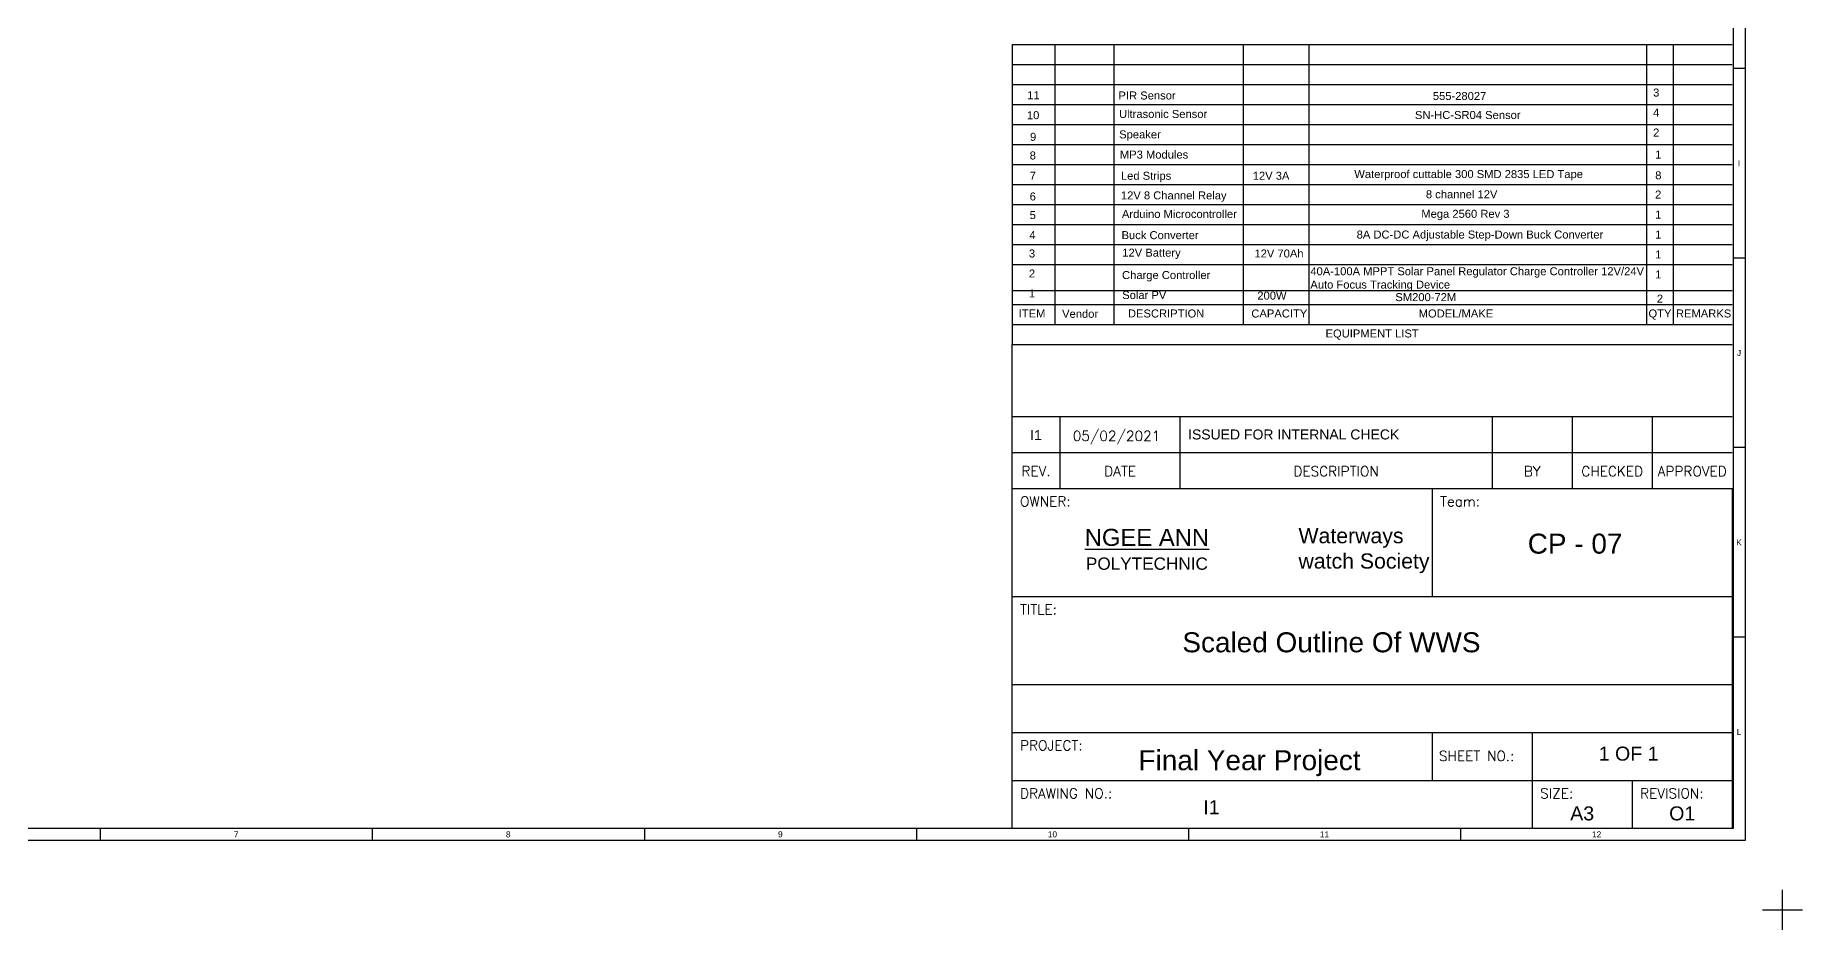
# Model space of a CAD drawing. Header units: inches. Extents: x -28 to 837, y -22 to 590.
# Drawn here: x 394.9 to 836.6, y -22.3 to 201.3 of the extents above; entities that cross this region are included whole.
import ezdxf
from ezdxf.enums import TextEntityAlignment as Align

# ---------------------------------------------------------------- set-up
doc = ezdxf.new("R2010")
doc.units = ezdxf.units.IN
doc.header["$MEASUREMENT"] = 0
doc.styles.add('ROMAND', font='romand')
doc.styles.get("Standard").update_dxf_attribs({"font": 'arial.ttf'})
doc.styles.add('Style_Arial', font='Arial')

msp = doc.modelspace()

# ---------------------------------------------------------------- linework, layer by layer
for p, q in [((639, 199), (819, 199)), ((639, 194), (819, 194)), ((822.2, 193), (819.2, 193)), ((639, 189), (819, 189)), ((639, 184), (819, 184)), ((639, 179), (819, 179)), ((639, 174), (819, 174)), ((639, 169), (819, 169)), ((639, 164), (819, 164)), ((639, 159), (819, 159)), ((639, 154), (819, 154)), ((639, 149), (819, 149)), ((639, 144), (819, 144)), ((822.2, 145.6), (819.2, 145.6)), ((639, 137.52), (819, 137.52)), ((639, 134), (819, 134)), ((639, 129), (819, 129)), ((639, 88), (639, 124)), ((639, 124), (819, 124)), ((639, 106), (819, 106)), ((651, 88), (651, 106)), ((681, 88), (681, 106)), ((759, 106), (759, 88)), ((779, 106), (779, 88)), ((799, 106), (799, 88)), ((822.2, 98.2), (819.2, 98.2)), ((639, 97), (819, 97)), ((744, 88), (744, 61)), ((639, 61), (819, 61)), ((822.2, 50.8), (819.2, 50.8)), ((639, 39), (819, 39)), ((639, 27), (819, 27)), ((744, 27), (744, 15)), ((769, 27), (769, 3)), ((639, 15), (819, 15)), ((794, 15), (794, 3)), ((411.2, 0), (411.2, 3)), ((479.2, 0), (479.2, 3)), ((547.2, 0), (547.2, 3)), ((615.2, 0), (615.2, 3)), ((683.2, 0), (683.2, 3)), ((751.2, 0), (751.2, 3))]:
    msp.add_line(p, q)
at = {"color": 18, "true_color": 0x000000}
for p, q in [((639, 199), (639, 124)), ((649.8, 129), (649.8, 199)), ((664.53, 129), (664.53, 199)), ((696.85, 129), (696.85, 199)), ((713.3, 129), (713.3, 199)), ((797.66, 129), (797.66, 199)), ((804.34, 129), (804.34, 199))]:
    msp.add_line(p, q, dxfattribs=at)
for points in [[(0, 575.2), (822.2, 575.2), (822.2, 0), (0, 0)], [(3, 572.2), (819.2, 572.2), (819.2, 3), (3, 3)], [(639, 88), (819, 88), (819, 3), (639, 3)]]:
    msp.add_lwpolyline(points, close=True)
at = {"layer": 'Defpoints'}
for p, q in [((831.6, -22.33), (831.6, -12.33)), ((826.6, -17.33), (836.6, -17.33))]:
    msp.add_line(p, q, dxfattribs=at)

# ---------------------------------------------------------------- texts
for s, height, p in [('11', 2, (644.36, 185.34)), ('10', 2, (644.27, 180.34)), ('9', 2, (644.27, 174.92)), ('8', 2, (644.19, 170.26)), ('I', 1.5, (820.7, 168.55)), ('7', 2, (644.19, 165.18)), ('6', 2, (644.19, 160.01)), ('5', 2, (644.19, 155.36)), ('4', 2, (644.1, 150.36)), ('3', 2, (644, 145.75)), ('2', 2, (644, 140.75)), ('1', 2, (644, 135.75)), ('ITEM', 2, (644, 130.75)), ('Vendor', 2, (656.02, 130.67)), ('DESCRIPTION', 2, (677.52, 130.75)), ('CAPACITY', 2, (705.8, 130.75)), ('MODEL/MAKE', 2, (749.95, 130.75)), ('QTY', 2, (800.94, 130.75)), ('REMARKS', 2, (811.84, 130.75)), ('EQUIPMENT LIST', 2, (729, 125.75)), ('J', 1.5, (820.7, 121.15)), ('I1', 2.5, (645, 100.08)), ('K', 1.5, (820.7, 73.75)), ('L', 1.5, (820.7, 26.35)), ('1 OF 1', 3.5, (793.1, 19.94)), ('I1', 3.5, (688.83, 6.54)), ('A3', 3.5, (781.5, 5)), ('O1', 3.5, (806.5, 5)), ('7', 1.5, (445.1, 0.75)), ('8', 1.5, (513.1, 0.75)), ('9', 1.5, (581.1, 0.75)), ('10', 1.5, (649.1, 0.75)), ('11', 1.5, (717.1, 0.75)), ('12', 1.5, (785.1, 0.75))]:
    msp.add_text(s, height=height).set_placement(p, align=Align.CENTER)
at = {"color": 18, "true_color": 0x000000}
for s, p in [('3', (800, 186)), ('4', (800, 181)), ('2', (800, 176)), ('1', (800.5, 170.5)), ('8', (800.53, 165.3)), ('2', (800.5, 160.5)), ('1', (800.5, 155.5)), ('1', (800.5, 150.5)), ('1', (800.5, 145.5)), ('1', (800.5, 140.5)), ('2', (800.93, 134.45))]:
    msp.add_text(s, height=2, dxfattribs=at).set_placement(p, align=Align.CENTER)
at = {"style": 'ROMAND'}
for s, p in [('05/02/2021', (665.11, 99.9)), ('REV.', (645, 91.08)), ('DATE', (666, 91.03)), ('DESCRIPTION', (720, 91.03)), ('BY', (769, 91.03)), ('CHECKED', (789, 91.03)), ('APPROVED', (809, 91.03))]:
    msp.add_text(s, height=2.5, dxfattribs=at).set_placement(p, align=Align.CENTER)
msp.add_text('ISSUED FOR INTERNAL CHECK', height=2.5).set_placement((683, 100.25))
for s, p in [('OWNER:', (641, 83.5)), ('Team:', (746, 83.5)), ('TITLE:', (641, 56.5)), ('PROJECT:', (641, 22.5)), ('SHEET NO.:', (745.7, 19.85)), ('DRAWING NO.:', (641, 10.5)), ('SIZE:', (771, 10.5)), ('REVISION:', (796, 10.5))]:
    msp.add_text(s, height=2.5, dxfattribs=at).set_placement(p)
at = {"style": 'Style_Arial'}
for s, height, p in [('%%UNGEE ANN', 4.2607, (672.71, 75.77)), ('POLYTECHNIC', 3.0677, (672.71, 69.2))]:
    msp.add_text(s, height=height, dxfattribs=at).set_placement(p, align=Align.MIDDLE_CENTER)
at = {"color": 3, "attachment_point": 1}
for s, insert, char_height, width in [('{\\C256;\\c0;PIR Sensor}', (665.61, 187.26), 2, 45.7128), ('{\\C256;\\c0;555-28027}', (744.18, 187.14), 2, 13.6418), ('{\\C256;\\c0;Ultrasonic Sensor}', (665.74, 182.64), 2, 45.7128), ('{\\C256;\\c0;SN-HC-SR04 Sensor}', (739.7, 182.38), 2, 27.2782), ('{\\C256;\\c0;Speaker}', (665.78, 177.53), 2, 45.7128), ('{\\C256;\\c0;MP3 Modules}', (665.96, 172.49), 2, 30.2036), ('{\\C256;\\c0;Led Strips}', (666.22, 167.19), 2, 45.7128), ('{\\C256;\\c0;12V 3A}', (699.16, 167.19), 2, 13.6418), ('{\\C256;\\c0;Waterproof cuttable 300 SMD 2835 LED Tape}', (724.55, 167.61), 2, 59.4648), ('{\\C256;\\c0;12V 8 Channel Relay}', (666.22, 162.28), 2, 45.7128), ('{\\C256;\\c0;8 channel 12V}', (742.44, 162.56), 2, 18.836), ('{\\C256;\\c0;Arduino Microcontroller}', (666.47, 157.63), 2, 45.7128), ('{\\C256;\\c0;Mega 2560 Rev 3}', (741.29, 157.68), 2, 22.9603), ('{\\C256;\\c0;Buck Converter}', (666.38, 152.34), 2, 45.7128), ('{\\C256;\\c0;8A DC-DC Adjustable Step-Down Buck Converter}', (725.13, 152.49), 2, 62.6987), ('{\\C256;\\c0;12V Battery}', (666.56, 147.96), 2, 45.7128), ('{\\C256;\\c0;12V 70Ah}', (699.59, 147.75), 2, 13.6418), ('{\\C256;\\c0;Charge Controller}', (666.5, 142.36), 2, 45.7128), ('{\\C256;\\c0;40A-100A MPPT Solar Panel Regulator Charge Controller 12V/24V Auto Focus Tracking Device}', (713.56, 143.31), 2, 87.2272), ('{\\C256;\\c0;Solar PV}', (666.54, 137.36), 2, 45.7128), ('{\\C256;\\c0;200W}', (700.31, 137.22), 2, 9.4201), ('{\\C256;\\c0;SM200-72M}', (734.8, 136.84), 2, 13.6418), ('{\\H0.89187x;\\C256;\\c0;Waterways  watch Society\\H1.12124x; }', (710.6, 78.09), 4.2607, 42.0034), ('{\\C256;\\c0;CP - 07}', (767.89, 76.7), 5, 28.0002), ('{\\C256;\\c0;Scaled Outline Of WWS}', (681.57, 52.03), 5, 128.9773), ('{\\C256;\\c0;Final Year Project}', (670.61, 22.55), 5, 64.6516)]:
    msp.add_mtext(s, dxfattribs=dict(at, insert=insert, char_height=char_height, width=width))

doc.saveas('drawing.dxf')
